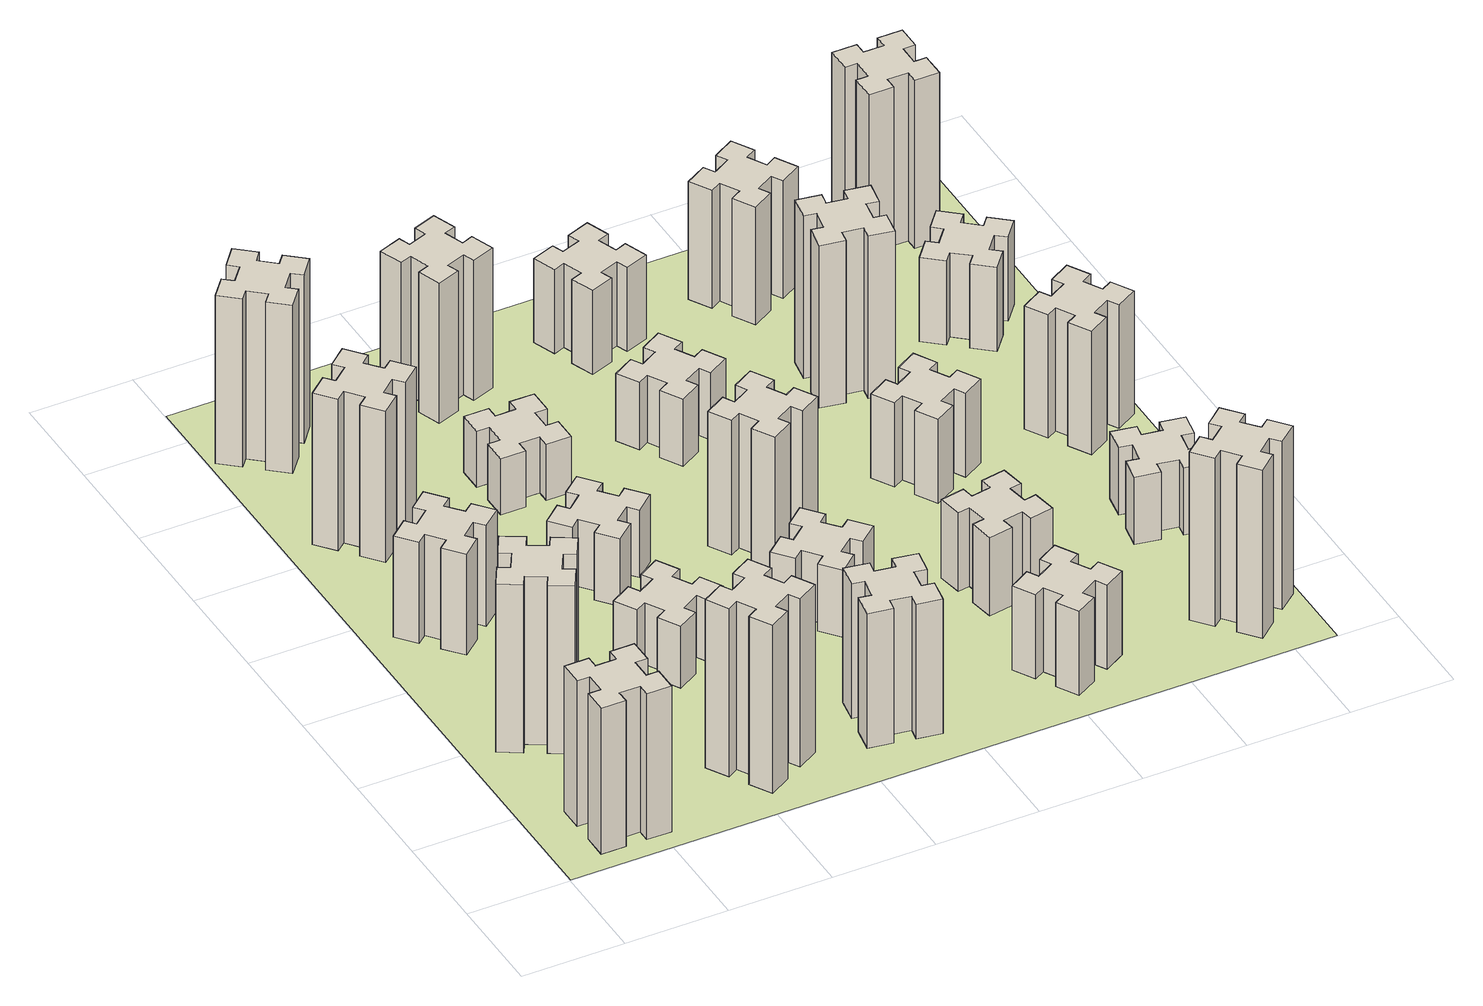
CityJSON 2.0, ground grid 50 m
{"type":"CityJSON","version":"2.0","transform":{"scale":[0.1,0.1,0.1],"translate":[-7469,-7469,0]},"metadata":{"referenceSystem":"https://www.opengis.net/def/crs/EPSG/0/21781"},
"CityObjects":{
"building1":{"type":"Building","attributes":{"class":"1000","function":"1000","usage":"1000","yearOfConstruction":2016,"roofType":"1000","measuredHeight":78,"storeysAboveGround":30,"storeysBelowGround":0},"geometry":[{"type":"Solid","lod":"1","boundaries":[[[[0,1,2,3,4,5,6,7,8,9,10,11,12,13,14,15,16,17,18,19]],[[17,16,20,21]],[[16,15,22,20]],[[15,14,23,22]],[[14,13,24,23]],[[13,12,25,24]],[[12,11,26,25]],[[11,10,27,26]],[[10,9,28,27]],[[9,8,29,28]],[[8,7,30,29]],[[7,6,31,30]],[[6,5,32,31]],[[5,4,33,32]],[[4,3,34,33]],[[3,2,35,34]],[[2,1,36,35]],[[1,0,37,36]],[[0,19,38,37]],[[19,18,39,38]],[[18,17,21,39]],[[24,25,26,27,28,29,30,31,32,33,34,35,36,37,38,39,21,20,22,23]]]]}]},
"building2":{"type":"Building","attributes":{"class":"1000","function":"1000","usage":"1000","yearOfConstruction":2016,"roofType":"1000","measuredHeight":90,"storeysAboveGround":30,"storeysBelowGround":0},"geometry":[{"type":"Solid","lod":"1","boundaries":[[[[40,41,42,43,44,45,46,47,48,49,50,51,52,53,54,55,56,57,58,59]],[[57,56,60,61]],[[56,55,62,60]],[[55,54,63,62]],[[54,53,64,63]],[[53,52,65,64]],[[52,51,66,65]],[[51,50,67,66]],[[50,49,68,67]],[[49,48,69,68]],[[48,47,70,69]],[[47,46,71,70]],[[46,45,72,71]],[[45,44,73,72]],[[44,43,74,73]],[[43,42,75,74]],[[42,41,76,75]],[[41,40,77,76]],[[40,59,78,77]],[[59,58,79,78]],[[58,57,61,79]],[[64,65,66,67,68,69,70,71,72,73,74,75,76,77,78,79,61,60,62,63]]]]}]},
"building3":{"type":"Building","attributes":{"class":"1000","function":"1000","usage":"1000","yearOfConstruction":2016,"roofType":"1000","measuredHeight":54,"storeysAboveGround":30,"storeysBelowGround":0},"geometry":[{"type":"Solid","lod":"1","boundaries":[[[[80,81,82,83,84,85,86,87,88,89,90,91,92,93,94,95,96,97,98,99]],[[97,96,100,101]],[[96,95,102,100]],[[95,94,103,102]],[[94,93,104,103]],[[93,92,105,104]],[[92,91,106,105]],[[91,90,107,106]],[[90,89,108,107]],[[89,88,109,108]],[[88,87,110,109]],[[87,86,111,110]],[[86,85,112,111]],[[85,84,113,112]],[[84,83,114,113]],[[83,82,115,114]],[[82,81,116,115]],[[81,80,117,116]],[[80,99,118,117]],[[99,98,119,118]],[[98,97,101,119]],[[104,105,106,107,108,109,110,111,112,113,114,115,116,117,118,119,101,100,102,103]]]]}]},
"building4":{"type":"Building","attributes":{"class":"1000","function":"1000","usage":"1000","yearOfConstruction":2016,"roofType":"1000","measuredHeight":81,"storeysAboveGround":30,"storeysBelowGround":0},"geometry":[{"type":"Solid","lod":"1","boundaries":[[[[120,121,122,123,124,125,126,127,128,129,130,131,132,133,134,135,136,137,138,139]],[[137,136,140,141]],[[136,135,142,140]],[[135,134,143,142]],[[134,133,144,143]],[[133,132,145,144]],[[132,131,146,145]],[[131,130,147,146]],[[130,129,148,147]],[[129,128,149,148]],[[128,127,150,149]],[[127,126,151,150]],[[126,125,152,151]],[[125,124,153,152]],[[124,123,154,153]],[[123,122,155,154]],[[122,121,156,155]],[[121,120,157,156]],[[120,139,158,157]],[[139,138,159,158]],[[138,137,141,159]],[[144,145,146,147,148,149,150,151,152,153,154,155,156,157,158,159,141,140,142,143]]]]}]},
"building5":{"type":"Building","attributes":{"class":"1000","function":"1000","usage":"1000","yearOfConstruction":2016,"roofType":"1000","measuredHeight":90,"storeysAboveGround":30,"storeysBelowGround":0},"geometry":[{"type":"Solid","lod":"1","boundaries":[[[[160,161,162,163,164,165,166,167,168,169,170,171,172,173,174,175,176,177,178,179]],[[177,176,180,181]],[[176,175,182,180]],[[175,174,183,182]],[[174,173,184,183]],[[173,172,185,184]],[[172,171,186,185]],[[171,170,187,186]],[[170,169,188,187]],[[169,168,189,188]],[[168,167,190,189]],[[167,166,191,190]],[[166,165,192,191]],[[165,164,193,192]],[[164,163,194,193]],[[163,162,195,194]],[[162,161,196,195]],[[161,160,197,196]],[[160,179,198,197]],[[179,178,199,198]],[[178,177,181,199]],[[184,185,186,187,188,189,190,191,192,193,194,195,196,197,198,199,181,180,182,183]]]]}]},
"building6":{"type":"Building","attributes":{"class":"1000","function":"1000","usage":"1000","yearOfConstruction":2016,"roofType":"1000","measuredHeight":90,"storeysAboveGround":30,"storeysBelowGround":0},"geometry":[{"type":"Solid","lod":"1","boundaries":[[[[200,201,202,203,204,205,206,207,208,209,210,211,212,213,214,215,216,217,218,219]],[[217,216,220,221]],[[216,215,222,220]],[[215,214,223,222]],[[214,213,224,223]],[[213,212,225,224]],[[212,211,226,225]],[[211,210,227,226]],[[210,209,228,227]],[[209,208,229,228]],[[208,207,230,229]],[[207,206,231,230]],[[206,205,232,231]],[[205,204,233,232]],[[204,203,234,233]],[[203,202,235,234]],[[202,201,236,235]],[[201,200,237,236]],[[200,219,238,237]],[[219,218,239,238]],[[218,217,221,239]],[[224,225,226,227,228,229,230,231,232,233,234,235,236,237,238,239,221,220,222,223]]]]}]},
"building7":{"type":"Building","attributes":{"class":"1000","function":"1000","usage":"1000","yearOfConstruction":2016,"roofType":"1000","measuredHeight":33,"storeysAboveGround":30,"storeysBelowGround":0},"geometry":[{"type":"Solid","lod":"1","boundaries":[[[[240,241,242,243,244,245,246,247,248,249,250,251,252,253,254,255,256,257,258,259]],[[257,256,260,261]],[[256,255,262,260]],[[255,254,263,262]],[[254,253,264,263]],[[253,252,265,264]],[[252,251,266,265]],[[251,250,267,266]],[[250,249,268,267]],[[249,248,269,268]],[[248,247,270,269]],[[247,246,271,270]],[[246,245,272,271]],[[245,244,273,272]],[[244,243,274,273]],[[243,242,275,274]],[[242,241,276,275]],[[241,240,277,276]],[[240,259,278,277]],[[259,258,279,278]],[[258,257,261,279]],[[264,265,266,267,268,269,270,271,272,273,274,275,276,277,278,279,261,260,262,263]]]]}]},
"building8":{"type":"Building","attributes":{"class":"1000","function":"1000","usage":"1000","yearOfConstruction":2016,"roofType":"1000","measuredHeight":36,"storeysAboveGround":30,"storeysBelowGround":0},"geometry":[{"type":"Solid","lod":"1","boundaries":[[[[280,281,282,283,284,285,286,287,288,289,290,291,292,293,294,295,296,297,298,299]],[[297,296,300,301]],[[296,295,302,300]],[[295,294,303,302]],[[294,293,304,303]],[[293,292,305,304]],[[292,291,306,305]],[[291,290,307,306]],[[290,289,308,307]],[[289,288,309,308]],[[288,287,310,309]],[[287,286,311,310]],[[286,285,312,311]],[[285,284,313,312]],[[284,283,314,313]],[[283,282,315,314]],[[282,281,316,315]],[[281,280,317,316]],[[280,299,318,317]],[[299,298,319,318]],[[298,297,301,319]],[[304,305,306,307,308,309,310,311,312,313,314,315,316,317,318,319,301,300,302,303]]]]}]},
"building9":{"type":"Building","attributes":{"class":"1000","function":"1000","usage":"1000","yearOfConstruction":2016,"roofType":"1000","measuredHeight":72,"storeysAboveGround":30,"storeysBelowGround":0},"geometry":[{"type":"Solid","lod":"1","boundaries":[[[[320,321,322,323,324,325,326,327,328,329,330,331,332,333,334,335,336,337,338,339]],[[337,336,340,341]],[[336,335,342,340]],[[335,334,343,342]],[[334,333,344,343]],[[333,332,345,344]],[[332,331,346,345]],[[331,330,347,346]],[[330,329,348,347]],[[329,328,349,348]],[[328,327,350,349]],[[327,326,351,350]],[[326,325,352,351]],[[325,324,353,352]],[[324,323,354,353]],[[323,322,355,354]],[[322,321,356,355]],[[321,320,357,356]],[[320,339,358,357]],[[339,338,359,358]],[[338,337,341,359]],[[344,345,346,347,348,349,350,351,352,353,354,355,356,357,358,359,341,340,342,343]]]]}]},
"building10":{"type":"Building","attributes":{"class":"1000","function":"1000","usage":"1000","yearOfConstruction":2016,"roofType":"1000","measuredHeight":30,"storeysAboveGround":30,"storeysBelowGround":0},"geometry":[{"type":"Solid","lod":"1","boundaries":[[[[360,361,362,363,364,365,366,367,368,369,370,371,372,373,374,375,376,377,378,379]],[[377,376,380,381]],[[376,375,382,380]],[[375,374,383,382]],[[374,373,384,383]],[[373,372,385,384]],[[372,371,386,385]],[[371,370,387,386]],[[370,369,388,387]],[[369,368,389,388]],[[368,367,390,389]],[[367,366,391,390]],[[366,365,392,391]],[[365,364,393,392]],[[364,363,394,393]],[[363,362,395,394]],[[362,361,396,395]],[[361,360,397,396]],[[360,379,398,397]],[[379,378,399,398]],[[378,377,381,399]],[[384,385,386,387,388,389,390,391,392,393,394,395,396,397,398,399,381,380,382,383]]]]}]},
"building11":{"type":"Building","attributes":{"class":"1000","function":"1000","usage":"1000","yearOfConstruction":2016,"roofType":"1000","measuredHeight":75,"storeysAboveGround":30,"storeysBelowGround":0},"geometry":[{"type":"Solid","lod":"1","boundaries":[[[[400,401,402,403,404,405,406,407,408,409,410,411,412,413,414,415,416,417,418,419]],[[417,416,420,421]],[[416,415,422,420]],[[415,414,423,422]],[[414,413,424,423]],[[413,412,425,424]],[[412,411,426,425]],[[411,410,427,426]],[[410,409,428,427]],[[409,408,429,428]],[[408,407,430,429]],[[407,406,431,430]],[[406,405,432,431]],[[405,404,433,432]],[[404,403,434,433]],[[403,402,435,434]],[[402,401,436,435]],[[401,400,437,436]],[[400,419,438,437]],[[419,418,439,438]],[[418,417,421,439]],[[424,425,426,427,428,429,430,431,432,433,434,435,436,437,438,439,421,420,422,423]]]]}]},
"building12":{"type":"Building","attributes":{"class":"1000","function":"1000","usage":"1000","yearOfConstruction":2016,"roofType":"1000","measuredHeight":36,"storeysAboveGround":30,"storeysBelowGround":0},"geometry":[{"type":"Solid","lod":"1","boundaries":[[[[440,441,442,443,444,445,446,447,448,449,450,451,452,453,454,455,456,457,458,459]],[[457,456,460,461]],[[456,455,462,460]],[[455,454,463,462]],[[454,453,464,463]],[[453,452,465,464]],[[452,451,466,465]],[[451,450,467,466]],[[450,449,468,467]],[[449,448,469,468]],[[448,447,470,469]],[[447,446,471,470]],[[446,445,472,471]],[[445,444,473,472]],[[444,443,474,473]],[[443,442,475,474]],[[442,441,476,475]],[[441,440,477,476]],[[440,459,478,477]],[[459,458,479,478]],[[458,457,461,479]],[[464,465,466,467,468,469,470,471,472,473,474,475,476,477,478,479,461,460,462,463]]]]}]},
"building13":{"type":"Building","attributes":{"class":"1000","function":"1000","usage":"1000","yearOfConstruction":2016,"roofType":"1000","measuredHeight":72,"storeysAboveGround":30,"storeysBelowGround":0},"geometry":[{"type":"Solid","lod":"1","boundaries":[[[[480,481,482,483,484,485,486,487,488,489,490,491,492,493,494,495,496,497,498,499]],[[497,496,500,501]],[[496,495,502,500]],[[495,494,503,502]],[[494,493,504,503]],[[493,492,505,504]],[[492,491,506,505]],[[491,490,507,506]],[[490,489,508,507]],[[489,488,509,508]],[[488,487,510,509]],[[487,486,511,510]],[[486,485,512,511]],[[485,484,513,512]],[[484,483,514,513]],[[483,482,515,514]],[[482,481,516,515]],[[481,480,517,516]],[[480,499,518,517]],[[499,498,519,518]],[[498,497,501,519]],[[504,505,506,507,508,509,510,511,512,513,514,515,516,517,518,519,501,500,502,503]]]]}]},
"building14":{"type":"Building","attributes":{"class":"1000","function":"1000","usage":"1000","yearOfConstruction":2016,"roofType":"1000","measuredHeight":36,"storeysAboveGround":30,"storeysBelowGround":0},"geometry":[{"type":"Solid","lod":"1","boundaries":[[[[520,521,522,523,524,525,526,527,528,529,530,531,532,533,534,535,536,537,538,539]],[[537,536,540,541]],[[536,535,542,540]],[[535,534,543,542]],[[534,533,544,543]],[[533,532,545,544]],[[532,531,546,545]],[[531,530,547,546]],[[530,529,548,547]],[[529,528,549,548]],[[528,527,550,549]],[[527,526,551,550]],[[526,525,552,551]],[[525,524,553,552]],[[524,523,554,553]],[[523,522,555,554]],[[522,521,556,555]],[[521,520,557,556]],[[520,539,558,557]],[[539,538,559,558]],[[538,537,541,559]],[[544,545,546,547,548,549,550,551,552,553,554,555,556,557,558,559,541,540,542,543]]]]}]},
"building15":{"type":"Building","attributes":{"class":"1000","function":"1000","usage":"1000","yearOfConstruction":2016,"roofType":"1000","measuredHeight":45,"storeysAboveGround":30,"storeysBelowGround":0},"geometry":[{"type":"Solid","lod":"1","boundaries":[[[[560,561,562,563,564,565,566,567,568,569,570,571,572,573,574,575,576,577,578,579]],[[577,576,580,581]],[[576,575,582,580]],[[575,574,583,582]],[[574,573,584,583]],[[573,572,585,584]],[[572,571,586,585]],[[571,570,587,586]],[[570,569,588,587]],[[569,568,589,588]],[[568,567,590,589]],[[567,566,591,590]],[[566,565,592,591]],[[565,564,593,592]],[[564,563,594,593]],[[563,562,595,594]],[[562,561,596,595]],[[561,560,597,596]],[[560,579,598,597]],[[579,578,599,598]],[[578,577,581,599]],[[584,585,586,587,588,589,590,591,592,593,594,595,596,597,598,599,581,580,582,583]]]]}]},
"building16":{"type":"Building","attributes":{"class":"1000","function":"1000","usage":"1000","yearOfConstruction":2016,"roofType":"1000","measuredHeight":45,"storeysAboveGround":30,"storeysBelowGround":0},"geometry":[{"type":"Solid","lod":"1","boundaries":[[[[600,601,602,603,604,605,606,607,608,609,610,611,612,613,614,615,616,617,618,619]],[[617,616,620,621]],[[616,615,622,620]],[[615,614,623,622]],[[614,613,624,623]],[[613,612,625,624]],[[612,611,626,625]],[[611,610,627,626]],[[610,609,628,627]],[[609,608,629,628]],[[608,607,630,629]],[[607,606,631,630]],[[606,605,632,631]],[[605,604,633,632]],[[604,603,634,633]],[[603,602,635,634]],[[602,601,636,635]],[[601,600,637,636]],[[600,619,638,637]],[[619,618,639,638]],[[618,617,621,639]],[[624,625,626,627,628,629,630,631,632,633,634,635,636,637,638,639,621,620,622,623]]]]}]},
"building17":{"type":"Building","attributes":{"class":"1000","function":"1000","usage":"1000","yearOfConstruction":2016,"roofType":"1000","measuredHeight":42,"storeysAboveGround":30,"storeysBelowGround":0},"geometry":[{"type":"Solid","lod":"1","boundaries":[[[[640,641,642,643,644,645,646,647,648,649,650,651,652,653,654,655,656,657,658,659]],[[657,656,660,661]],[[656,655,662,660]],[[655,654,663,662]],[[654,653,664,663]],[[653,652,665,664]],[[652,651,666,665]],[[651,650,667,666]],[[650,649,668,667]],[[649,648,669,668]],[[648,647,670,669]],[[647,646,671,670]],[[646,645,672,671]],[[645,644,673,672]],[[644,643,674,673]],[[643,642,675,674]],[[642,641,676,675]],[[641,640,677,676]],[[640,659,678,677]],[[659,658,679,678]],[[658,657,661,679]],[[664,665,666,667,668,669,670,671,672,673,674,675,676,677,678,679,661,660,662,663]]]]}]},
"building18":{"type":"Building","attributes":{"class":"1000","function":"1000","usage":"1000","yearOfConstruction":2016,"roofType":"1000","measuredHeight":45,"storeysAboveGround":30,"storeysBelowGround":0},"geometry":[{"type":"Solid","lod":"1","boundaries":[[[[680,681,682,683,684,685,686,687,688,689,690,691,692,693,694,695,696,697,698,699]],[[697,696,700,701]],[[696,695,702,700]],[[695,694,703,702]],[[694,693,704,703]],[[693,692,705,704]],[[692,691,706,705]],[[691,690,707,706]],[[690,689,708,707]],[[689,688,709,708]],[[688,687,710,709]],[[687,686,711,710]],[[686,685,712,711]],[[685,684,713,712]],[[684,683,714,713]],[[683,682,715,714]],[[682,681,716,715]],[[681,680,717,716]],[[680,699,718,717]],[[699,698,719,718]],[[698,697,701,719]],[[704,705,706,707,708,709,710,711,712,713,714,715,716,717,718,719,701,700,702,703]]]]}]},
"building19":{"type":"Building","attributes":{"class":"1000","function":"1000","usage":"1000","yearOfConstruction":2016,"roofType":"1000","measuredHeight":87,"storeysAboveGround":30,"storeysBelowGround":0},"geometry":[{"type":"Solid","lod":"1","boundaries":[[[[720,721,722,723,724,725,726,727,728,729,730,731,732,733,734,735,736,737,738,739]],[[737,736,740,741]],[[736,735,742,740]],[[735,734,743,742]],[[734,733,744,743]],[[733,732,745,744]],[[732,731,746,745]],[[731,730,747,746]],[[730,729,748,747]],[[729,728,749,748]],[[728,727,750,749]],[[727,726,751,750]],[[726,725,752,751]],[[725,724,753,752]],[[724,723,754,753]],[[723,722,755,754]],[[722,721,756,755]],[[721,720,757,756]],[[720,739,758,757]],[[739,738,759,758]],[[738,737,741,759]],[[744,745,746,747,748,749,750,751,752,753,754,755,756,757,758,759,741,740,742,743]]]]}]},
"building20":{"type":"Building","attributes":{"class":"1000","function":"1000","usage":"1000","yearOfConstruction":2016,"roofType":"1000","measuredHeight":90,"storeysAboveGround":30,"storeysBelowGround":0},"geometry":[{"type":"Solid","lod":"1","boundaries":[[[[760,761,762,763,764,765,766,767,768,769,770,771,772,773,774,775,776,777,778,779]],[[777,776,780,781]],[[776,775,782,780]],[[775,774,783,782]],[[774,773,784,783]],[[773,772,785,784]],[[772,771,786,785]],[[771,770,787,786]],[[770,769,788,787]],[[769,768,789,788]],[[768,767,790,789]],[[767,766,791,790]],[[766,765,792,791]],[[765,764,793,792]],[[764,763,794,793]],[[763,762,795,794]],[[762,761,796,795]],[[761,760,797,796]],[[760,779,798,797]],[[779,778,799,798]],[[778,777,781,799]],[[784,785,786,787,788,789,790,791,792,793,794,795,796,797,798,799,781,780,782,783]]]]}]},
"building21":{"type":"Building","attributes":{"class":"1000","function":"1000","usage":"1000","yearOfConstruction":2016,"roofType":"1000","measuredHeight":63,"storeysAboveGround":30,"storeysBelowGround":0},"geometry":[{"type":"Solid","lod":"1","boundaries":[[[[800,801,802,803,804,805,806,807,808,809,810,811,812,813,814,815,816,817,818,819]],[[817,816,820,821]],[[816,815,822,820]],[[815,814,823,822]],[[814,813,824,823]],[[813,812,825,824]],[[812,811,826,825]],[[811,810,827,826]],[[810,809,828,827]],[[809,808,829,828]],[[808,807,830,829]],[[807,806,831,830]],[[806,805,832,831]],[[805,804,833,832]],[[804,803,834,833]],[[803,802,835,834]],[[802,801,836,835]],[[801,800,837,836]],[[800,819,838,837]],[[819,818,839,838]],[[818,817,821,839]],[[824,825,826,827,828,829,830,831,832,833,834,835,836,837,838,839,821,820,822,823]]]]}]},
"building22":{"type":"Building","attributes":{"class":"1000","function":"1000","usage":"1000","yearOfConstruction":2016,"roofType":"1000","measuredHeight":36,"storeysAboveGround":30,"storeysBelowGround":0},"geometry":[{"type":"Solid","lod":"1","boundaries":[[[[840,841,842,843,844,845,846,847,848,849,850,851,852,853,854,855,856,857,858,859]],[[857,856,860,861]],[[856,855,862,860]],[[855,854,863,862]],[[854,853,864,863]],[[853,852,865,864]],[[852,851,866,865]],[[851,850,867,866]],[[850,849,868,867]],[[849,848,869,868]],[[848,847,870,869]],[[847,846,871,870]],[[846,845,872,871]],[[845,844,873,872]],[[844,843,874,873]],[[843,842,875,874]],[[842,841,876,875]],[[841,840,877,876]],[[840,859,878,877]],[[859,858,879,878]],[[858,857,861,879]],[[864,865,866,867,868,869,870,871,872,873,874,875,876,877,878,879,861,860,862,863]]]]}]},
"building23":{"type":"Building","attributes":{"class":"1000","function":"1000","usage":"1000","yearOfConstruction":2016,"roofType":"1000","measuredHeight":66,"storeysAboveGround":30,"storeysBelowGround":0},"geometry":[{"type":"Solid","lod":"1","boundaries":[[[[880,881,882,883,884,885,886,887,888,889,890,891,892,893,894,895,896,897,898,899]],[[897,896,900,901]],[[896,895,902,900]],[[895,894,903,902]],[[894,893,904,903]],[[893,892,905,904]],[[892,891,906,905]],[[891,890,907,906]],[[890,889,908,907]],[[889,888,909,908]],[[888,887,910,909]],[[887,886,911,910]],[[886,885,912,911]],[[885,884,913,912]],[[884,883,914,913]],[[883,882,915,914]],[[882,881,916,915]],[[881,880,917,916]],[[880,899,918,917]],[[899,898,919,918]],[[898,897,901,919]],[[904,905,906,907,908,909,910,911,912,913,914,915,916,917,918,919,901,900,902,903]]]]}]},
"building24":{"type":"Building","attributes":{"class":"1000","function":"1000","usage":"1000","yearOfConstruction":2016,"roofType":"1000","measuredHeight":45,"storeysAboveGround":30,"storeysBelowGround":0},"geometry":[{"type":"Solid","lod":"1","boundaries":[[[[920,921,922,923,924,925,926,927,928,929,930,931,932,933,934,935,936,937,938,939]],[[937,936,940,941]],[[936,935,942,940]],[[935,934,943,942]],[[934,933,944,943]],[[933,932,945,944]],[[932,931,946,945]],[[931,930,947,946]],[[930,929,948,947]],[[929,928,949,948]],[[928,927,950,949]],[[927,926,951,950]],[[926,925,952,951]],[[925,924,953,952]],[[924,923,954,953]],[[923,922,955,954]],[[922,921,956,955]],[[921,920,957,956]],[[920,939,958,957]],[[939,938,959,958]],[[938,937,941,959]],[[944,945,946,947,948,949,950,951,952,953,954,955,956,957,958,959,941,940,942,943]]]]}]},
"building25":{"type":"Building","attributes":{"class":"1000","function":"1000","usage":"1000","yearOfConstruction":2016,"roofType":"1000","measuredHeight":90,"storeysAboveGround":30,"storeysBelowGround":0},"geometry":[{"type":"Solid","lod":"1","boundaries":[[[[960,961,962,963,964,965,966,967,968,969,970,971,972,973,974,975,976,977,978,979]],[[977,976,980,981]],[[976,975,982,980]],[[975,974,983,982]],[[974,973,984,983]],[[973,972,985,984]],[[972,971,986,985]],[[971,970,987,986]],[[970,969,988,987]],[[969,968,989,988]],[[968,967,990,989]],[[967,966,991,990]],[[966,965,992,991]],[[965,964,993,992]],[[964,963,994,993]],[[963,962,995,994]],[[962,961,996,995]],[[961,960,997,996]],[[960,979,998,997]],[[979,978,999,998]],[[978,977,981,999]],[[984,985,986,987,988,989,990,991,992,993,994,995,996,997,998,999,981,980,982,983]]]]}]},
"landuse1":{"type":"LandUse","attributes":{"name":"plot1","function":"1010"},"geometry":[{"type":"MultiSurface","lod":"1","boundaries":[[[1000,1001,1002,1003]]]}]}
},
"vertices":[
[265,325,0],[265,225,0],[205,225,0],[205,105,0],[325,105,0],[325,165,0],[425,165,0],[425,105,0],[545,105,0],[545,225,0],[485,225,0],[485,325,0],[545,325,0],[545,445,0],[425,445,0],[425,385,0],[325,385,0],[325,445,0],[205,445,0],[205,325,0],[325,385,780],[325,445,780],[425,385,780],[425,445,780],[545,445,780],[545,325,780],[485,325,780],[485,225,780],[545,225,780],[545,105,780],[425,105,780],[425,165,780],[325,165,780],[325,105,780],[205,105,780],[205,225,780],[265,225,780],[265,325,780],[205,325,780],[205,445,780],
[305,1114,0],[255,1027,0],[203,1057,0],[143,953,0],[247,893,0],[277,945,0],[364,895,0],[334,843,0],[438,783,0],[498,887,0],[446,917,0],[496,1004,0],[548,974,0],[608,1078,0],[504,1138,0],[474,1086,0],[387,1136,0],[417,1188,0],[313,1248,0],[253,1144,0],[387,1136,900],[417,1188,900],[474,1086,900],[504,1138,900],[608,1078,900],[548,974,900],[496,1004,900],[446,917,900],[498,887,900],[438,783,900],[334,843,900],[364,895,900],[277,945,900],[247,893,900],[143,953,900],[203,1057,900],[255,1027,900],[305,1114,900],[253,1144,900],[313,1248,900],
[492,1888,0],[427,1964,0],[473,2003,0],[396,2095,0],[304,2018,0],[343,1972,0],[266,1907,0],[228,1953,0],[136,1876,0],[213,1784,0],[259,1823,0],[323,1746,0],[277,1708,0],[354,1616,0],[446,1693,0],[408,1739,0],[484,1803,0],[523,1757,0],[615,1834,0],[538,1926,0],[484,1803,540],[523,1757,540],[408,1739,540],[446,1693,540],[354,1616,540],[277,1708,540],[323,1746,540],[259,1823,540],[213,1784,540],[136,1876,540],[228,1953,540],[266,1907,540],[343,1972,540],[304,2018,540],[396,2095,540],[473,2003,540],[427,1964,540],[492,1888,540],[538,1926,540],[615,1834,540],
[343,2712,0],[266,2647,0],[228,2693,0],[136,2616,0],[213,2524,0],[259,2563,0],[323,2486,0],[277,2448,0],[354,2356,0],[446,2433,0],[408,2479,0],[484,2543,0],[523,2497,0],[615,2574,0],[538,2666,0],[492,2628,0],[427,2704,0],[473,2743,0],[396,2835,0],[304,2758,0],[427,2704,810],[473,2743,810],[492,2628,810],[538,2666,810],[615,2574,810],[523,2497,810],[484,2543,810],[408,2479,810],[446,2433,810],[354,2356,810],[277,2448,810],[323,2486,810],[259,2563,810],[213,2524,810],[136,2616,810],[228,2693,810],[266,2647,810],[343,2712,810],[304,2758,810],[396,2835,810],
[1127,255,0],[1214,305,0],[1244,253,0],[1348,313,0],[1288,417,0],[1236,387,0],[1186,474,0],[1238,504,0],[1178,608,0],[1074,548,0],[1104,496,0],[1017,446,0],[987,498,0],[883,438,0],[943,334,0],[995,364,0],[1045,277,0],[993,247,0],[1053,143,0],[1157,203,0],[1045,277,900],[993,247,900],[995,364,900],[943,334,900],[883,438,900],[987,498,900],[1017,446,900],[1104,496,900],[1074,548,900],[1178,608,900],[1238,504,900],[1186,474,900],[1236,387,900],[1288,417,900],[1348,313,900],[1244,253,900],[1214,305,900],[1127,255,900],[1157,203,900],[1053,143,900],
[384,3387,0],[308,3452,0],[346,3498,0],[254,3575,0],[177,3483,0],[223,3444,0],[159,3368,0],[113,3406,0],[36,3314,0],[128,3237,0],[166,3283,0],[243,3219,0],[204,3173,0],[296,3096,0],[373,3188,0],[327,3226,0],[392,3303,0],[438,3264,0],[515,3356,0],[423,3433,0],[392,3303,900],[438,3264,900],[327,3226,900],[373,3188,900],[296,3096,900],[204,3173,900],[243,3219,900],[166,3283,900],[128,3237,900],[36,3314,900],[113,3406,900],[159,3368,900],[223,3444,900],[177,3483,900],[254,3575,900],[346,3498,900],[308,3452,900],[384,3387,900],[423,3433,900],[515,3356,900],
[995,1204,0],[1045,1117,0],[993,1087,0],[1053,983,0],[1157,1043,0],[1127,1095,0],[1214,1145,0],[1244,1093,0],[1348,1153,0],[1288,1257,0],[1236,1227,0],[1186,1314,0],[1238,1344,0],[1178,1448,0],[1074,1388,0],[1104,1336,0],[1017,1286,0],[987,1338,0],[883,1278,0],[943,1174,0],[1017,1286,330],[987,1338,330],[1104,1336,330],[1074,1388,330],[1178,1448,330],[1238,1344,330],[1186,1314,330],[1236,1227,330],[1288,1257,330],[1348,1153,330],[1244,1093,330],[1214,1145,330],[1127,1095,330],[1157,1043,330],[1053,983,330],[993,1087,330],[1045,1117,330],[995,1204,330],[943,1174,330],[883,1278,330],
[1232,1888,0],[1167,1964,0],[1213,2003,0],[1136,2095,0],[1044,2018,0],[1083,1972,0],[1006,1907,0],[968,1953,0],[876,1876,0],[953,1784,0],[999,1823,0],[1063,1746,0],[1017,1708,0],[1094,1616,0],[1186,1693,0],[1148,1739,0],[1224,1803,0],[1263,1757,0],[1355,1834,0],[1278,1926,0],[1224,1803,360],[1263,1757,360],[1148,1739,360],[1186,1693,360],[1094,1616,360],[1017,1708,360],[1063,1746,360],[999,1823,360],[953,1784,360],[876,1876,360],[968,1953,360],[1006,1907,360],[1083,1972,360],[1044,2018,360],[1136,2095,360],[1213,2003,360],[1167,1964,360],[1232,1888,360],[1278,1926,360],[1355,1834,360],
[1855,307,0],[1872,405,0],[1931,395,0],[1952,513,0],[1834,534,0],[1824,475,0],[1725,492,0],[1736,551,0],[1617,572,0],[1597,454,0],[1656,444,0],[1638,345,0],[1579,356,0],[1558,237,0],[1677,217,0],[1687,276,0],[1785,258,0],[1775,199,0],[1893,178,0],[1914,297,0],[1785,258,720],[1775,199,720],[1687,276,720],[1677,217,720],[1558,237,720],[1579,356,720],[1638,345,720],[1656,444,720],[1597,454,720],[1617,572,720],[1736,551,720],[1725,492,720],[1824,475,720],[1834,534,720],[1952,513,720],[1931,395,720],[1872,405,720],[1855,307,720],[1914,297,720],[1893,178,720],
[1225,2545,0],[1225,2645,0],[1285,2645,0],[1285,2765,0],[1165,2765,0],[1165,2705,0],[1065,2705,0],[1065,2765,0],[945,2765,0],[945,2645,0],[1005,2645,0],[1005,2545,0],[945,2545,0],[945,2425,0],[1065,2425,0],[1065,2485,0],[1165,2485,0],[1165,2425,0],[1285,2425,0],[1285,2545,0],[1165,2485,300],[1165,2425,300],[1065,2485,300],[1065,2425,300],[945,2425,300],[945,2545,300],[1005,2545,300],[1005,2645,300],[945,2645,300],[945,2765,300],[1065,2765,300],[1065,2705,300],[1165,2705,300],[1165,2765,300],[1285,2765,300],[1285,2645,300],[1225,2645,300],[1225,2545,300],[1285,2545,300],[1285,2425,300],
[1125,3456,0],[1031,3422,0],[1010,3478,0],[897,3437,0],[939,3324,0],[995,3345,0],[1029,3251,0],[973,3230,0],[1014,3117,0],[1127,3159,0],[1106,3215,0],[1200,3249,0],[1220,3193,0],[1333,3234,0],[1292,3347,0],[1236,3326,0],[1202,3420,0],[1258,3440,0],[1217,3553,0],[1104,3512,0],[1202,3420,750],[1258,3440,750],[1236,3326,750],[1292,3347,750],[1333,3234,750],[1220,3193,750],[1200,3249,750],[1106,3215,750],[1127,3159,750],[1014,3117,750],[973,3230,750],[1029,3251,750],[995,3345,750],[939,3324,750],[897,3437,750],[1010,3478,750],[1031,3422,750],[1125,3456,750],[1104,3512,750],[1217,3553,750],
[1823,1332,0],[1746,1267,0],[1708,1313,0],[1616,1236,0],[1693,1144,0],[1739,1183,0],[1803,1106,0],[1757,1068,0],[1834,976,0],[1926,1053,0],[1888,1099,0],[1964,1163,0],[2003,1117,0],[2095,1194,0],[2018,1286,0],[1972,1248,0],[1907,1324,0],[1953,1363,0],[1876,1455,0],[1784,1378,0],[1907,1324,360],[1953,1363,360],[1972,1248,360],[2018,1286,360],[2095,1194,360],[2003,1117,360],[1964,1163,360],[1888,1099,360],[1926,1053,360],[1834,976,360],[1757,1068,360],[1803,1106,360],[1739,1183,360],[1693,1144,360],[1616,1236,360],[1708,1313,360],[1746,1267,360],[1823,1332,360],[1784,1378,360],[1876,1455,360],
[1976,1767,0],[1926,1854,0],[1978,1884,0],[1918,1988,0],[1814,1928,0],[1844,1876,0],[1757,1826,0],[1727,1878,0],[1623,1818,0],[1683,1714,0],[1735,1744,0],[1785,1657,0],[1733,1627,0],[1793,1523,0],[1897,1583,0],[1867,1635,0],[1954,1685,0],[1984,1633,0],[2088,1693,0],[2028,1797,0],[1954,1685,720],[1984,1633,720],[1867,1635,720],[1897,1583,720],[1793,1523,720],[1733,1627,720],[1785,1657,720],[1735,1744,720],[1683,1714,720],[1623,1818,720],[1727,1878,720],[1757,1826,720],[1844,1876,720],[1814,1928,720],[1918,1988,720],[1978,1884,720],[1926,1854,720],[1976,1767,720],[2028,1797,720],[2088,1693,720],
[1976,2607,0],[1926,2694,0],[1978,2724,0],[1918,2828,0],[1814,2768,0],[1844,2716,0],[1757,2666,0],[1727,2718,0],[1623,2658,0],[1683,2554,0],[1735,2584,0],[1785,2497,0],[1733,2467,0],[1793,2363,0],[1897,2423,0],[1867,2475,0],[1954,2525,0],[1984,2473,0],[2088,2533,0],[2028,2637,0],[1954,2525,360],[1984,2473,360],[1867,2475,360],[1897,2423,360],[1793,2363,360],[1733,2467,360],[1785,2497,360],[1735,2584,360],[1683,2554,360],[1623,2658,360],[1727,2718,360],[1757,2666,360],[1844,2716,360],[1814,2768,360],[1918,2828,360],[1978,2724,360],[1926,2694,360],[1976,2607,360],[2028,2637,360],[2088,2533,360],
[2475,364,0],[2525,277,0],[2473,247,0],[2533,143,0],[2637,203,0],[2607,255,0],[2694,305,0],[2724,253,0],[2828,313,0],[2768,417,0],[2716,387,0],[2666,474,0],[2718,504,0],[2658,608,0],[2554,548,0],[2584,496,0],[2497,446,0],[2467,498,0],[2363,438,0],[2423,334,0],[2497,446,450],[2467,498,450],[2584,496,450],[2554,548,450],[2658,608,450],[2718,504,450],[2666,474,450],[2716,387,450],[2768,417,450],[2828,313,450],[2724,253,450],[2694,305,450],[2607,255,450],[2637,203,450],[2533,143,450],[2473,247,450],[2525,277,450],[2475,364,450],[2423,334,450],[2363,438,450],
[1865,3456,0],[1771,3422,0],[1750,3478,0],[1637,3437,0],[1679,3324,0],[1735,3345,0],[1769,3251,0],[1713,3230,0],[1754,3117,0],[1867,3159,0],[1846,3215,0],[1940,3249,0],[1960,3193,0],[2073,3234,0],[2032,3347,0],[1976,3326,0],[1942,3420,0],[1998,3440,0],[1957,3553,0],[1844,3512,0],[1942,3420,450],[1998,3440,450],[1976,3326,450],[2032,3347,450],[2073,3234,450],[1960,3193,450],[1940,3249,450],[1846,3215,450],[1867,3159,450],[1754,3117,450],[1713,3230,450],[1769,3251,450],[1735,3345,450],[1679,3324,450],[1637,3437,450],[1750,3478,450],[1771,3422,450],[1865,3456,450],[1844,3512,450],[1957,3553,450],
[2625,1132,0],[2527,1115,0],[2517,1174,0],[2398,1153,0],[2419,1035,0],[2478,1045,0],[2496,947,0],[2437,937,0],[2457,818,0],[2576,839,0],[2565,898,0],[2664,916,0],[2674,857,0],[2792,877,0],[2771,996,0],[2712,985,0],[2695,1084,0],[2754,1094,0],[2733,1212,0],[2615,1191,0],[2695,1084,420],[2754,1094,420],[2712,985,420],[2771,996,420],[2792,877,420],[2674,857,420],[2664,916,420],[2565,898,420],[2576,839,420],[2457,818,420],[2437,937,420],[2496,947,420],[2478,1045,420],[2419,1035,420],[2398,1153,420],[2517,1174,420],[2527,1115,420],[2625,1132,420],[2615,1191,420],[2733,1212,420],
[2575,1844,0],[2625,1757,0],[2573,1727,0],[2633,1623,0],[2737,1683,0],[2707,1735,0],[2794,1785,0],[2824,1733,0],[2928,1793,0],[2868,1897,0],[2816,1867,0],[2766,1954,0],[2818,1984,0],[2758,2088,0],[2654,2028,0],[2684,1976,0],[2597,1926,0],[2567,1978,0],[2463,1918,0],[2523,1814,0],[2597,1926,450],[2567,1978,450],[2684,1976,450],[2654,2028,450],[2758,2088,450],[2818,1984,450],[2766,1954,450],[2816,1867,450],[2868,1897,450],[2928,1793,450],[2824,1733,450],[2794,1785,450],[2707,1735,450],[2737,1683,450],[2633,1623,450],[2573,1727,450],[2625,1757,450],[2575,1844,450],[2523,1814,450],[2463,1918,450],
[2627,2496,0],[2725,2478,0],[2715,2419,0],[2833,2398,0],[2854,2517,0],[2795,2527,0],[2812,2625,0],[2871,2615,0],[2892,2733,0],[2774,2754,0],[2764,2695,0],[2665,2712,0],[2676,2771,0],[2557,2792,0],[2537,2674,0],[2596,2664,0],[2578,2565,0],[2519,2576,0],[2498,2457,0],[2617,2437,0],[2578,2565,870],[2519,2576,870],[2596,2664,870],[2537,2674,870],[2557,2792,870],[2676,2771,870],[2665,2712,870],[2764,2695,870],[2774,2754,870],[2892,2733,870],[2871,2615,870],[2812,2625,870],[2795,2527,870],[2854,2517,870],[2833,2398,870],[2715,2419,870],[2725,2478,870],[2627,2496,870],[2617,2437,870],[2498,2457,870],
[3468,259,0],[3544,323,0],[3583,277,0],[3675,354,0],[3598,446,0],[3552,408,0],[3487,484,0],[3533,523,0],[3456,615,0],[3364,538,0],[3403,492,0],[3326,427,0],[3288,473,0],[3196,396,0],[3273,304,0],[3319,343,0],[3383,266,0],[3337,228,0],[3414,136,0],[3506,213,0],[3383,266,900],[3337,228,900],[3319,343,900],[3273,304,900],[3196,396,900],[3288,473,900],[3326,427,900],[3403,492,900],[3364,538,900],[3456,615,900],[3533,523,900],[3487,484,900],[3552,408,900],[3598,446,900],[3675,354,900],[3583,277,900],[3544,323,900],[3468,259,900],[3506,213,900],[3414,136,900],
[2716,3347,0],[2666,3434,0],[2718,3464,0],[2658,3568,0],[2554,3508,0],[2584,3456,0],[2497,3406,0],[2467,3458,0],[2363,3398,0],[2423,3294,0],[2475,3324,0],[2525,3237,0],[2473,3207,0],[2533,3103,0],[2637,3163,0],[2607,3215,0],[2694,3265,0],[2724,3213,0],[2828,3273,0],[2768,3377,0],[2694,3265,630],[2724,3213,630],[2607,3215,630],[2637,3163,630],[2533,3103,630],[2473,3207,630],[2525,3237,630],[2475,3324,630],[2423,3294,630],[2363,3398,630],[2467,3458,630],[2497,3406,630],[2584,3456,630],[2554,3508,630],[2658,3568,630],[2718,3464,630],[2666,3434,630],[2716,3347,630],[2768,3377,630],[2828,3273,630],
[3367,1016,0],[3465,998,0],[3455,939,0],[3573,918,0],[3594,1037,0],[3535,1047,0],[3552,1145,0],[3611,1135,0],[3632,1253,0],[3514,1274,0],[3504,1215,0],[3405,1232,0],[3416,1291,0],[3297,1312,0],[3277,1194,0],[3336,1184,0],[3318,1085,0],[3259,1096,0],[3238,977,0],[3357,957,0],[3318,1085,360],[3259,1096,360],[3336,1184,360],[3277,1194,360],[3297,1312,360],[3416,1291,360],[3405,1232,360],[3504,1215,360],[3514,1274,360],[3632,1253,360],[3611,1135,360],[3552,1145,360],[3535,1047,360],[3594,1037,360],[3573,918,360],[3455,939,360],[3465,998,360],[3367,1016,360],[3357,957,360],[3238,977,360],
[3556,1867,0],[3506,1954,0],[3558,1984,0],[3498,2088,0],[3394,2028,0],[3424,1976,0],[3337,1926,0],[3307,1978,0],[3203,1918,0],[3263,1814,0],[3315,1844,0],[3365,1757,0],[3313,1727,0],[3373,1623,0],[3477,1683,0],[3447,1735,0],[3534,1785,0],[3564,1733,0],[3668,1793,0],[3608,1897,0],[3534,1785,660],[3564,1733,660],[3447,1735,660],[3477,1683,660],[3373,1623,660],[3313,1727,660],[3365,1757,660],[3315,1844,660],[3263,1814,660],[3203,1918,660],[3307,1978,660],[3337,1926,660],[3424,1976,660],[3394,2028,660],[3498,2088,660],[3558,1984,660],[3506,1954,660],[3556,1867,660],[3608,1897,660],[3668,1793,660],
[3444,2747,0],[3368,2812,0],[3406,2858,0],[3314,2935,0],[3237,2843,0],[3283,2804,0],[3219,2728,0],[3173,2766,0],[3096,2674,0],[3188,2597,0],[3226,2643,0],[3303,2579,0],[3264,2533,0],[3356,2456,0],[3433,2548,0],[3387,2586,0],[3452,2663,0],[3498,2624,0],[3575,2716,0],[3483,2793,0],[3452,2663,450],[3498,2624,450],[3387,2586,450],[3433,2548,450],[3356,2456,450],[3264,2533,450],[3303,2579,450],[3226,2643,450],[3188,2597,450],[3096,2674,450],[3173,2766,450],[3219,2728,450],[3283,2804,450],[3237,2843,450],[3314,2935,450],[3406,2858,450],[3368,2812,450],[3444,2747,450],[3483,2793,450],[3575,2716,450],
[3285,3325,0],[3385,3325,0],[3385,3265,0],[3505,3265,0],[3505,3385,0],[3445,3385,0],[3445,3485,0],[3505,3485,0],[3505,3605,0],[3385,3605,0],[3385,3545,0],[3285,3545,0],[3285,3605,0],[3165,3605,0],[3165,3485,0],[3225,3485,0],[3225,3385,0],[3165,3385,0],[3165,3265,0],[3285,3265,0],[3225,3385,900],[3165,3385,900],[3225,3485,900],[3165,3485,900],[3165,3605,900],[3285,3605,900],[3285,3545,900],[3385,3545,900],[3385,3605,900],[3505,3605,900],[3505,3485,900],[3445,3485,900],[3445,3385,900],[3505,3385,900],[3505,3265,900],[3385,3265,900],[3385,3325,900],[3285,3325,900],[3285,3265,900],[3165,3265,900],
[5,3705,0],[3705,3705,0],[3705,5,0],[5,5,0]
]}
